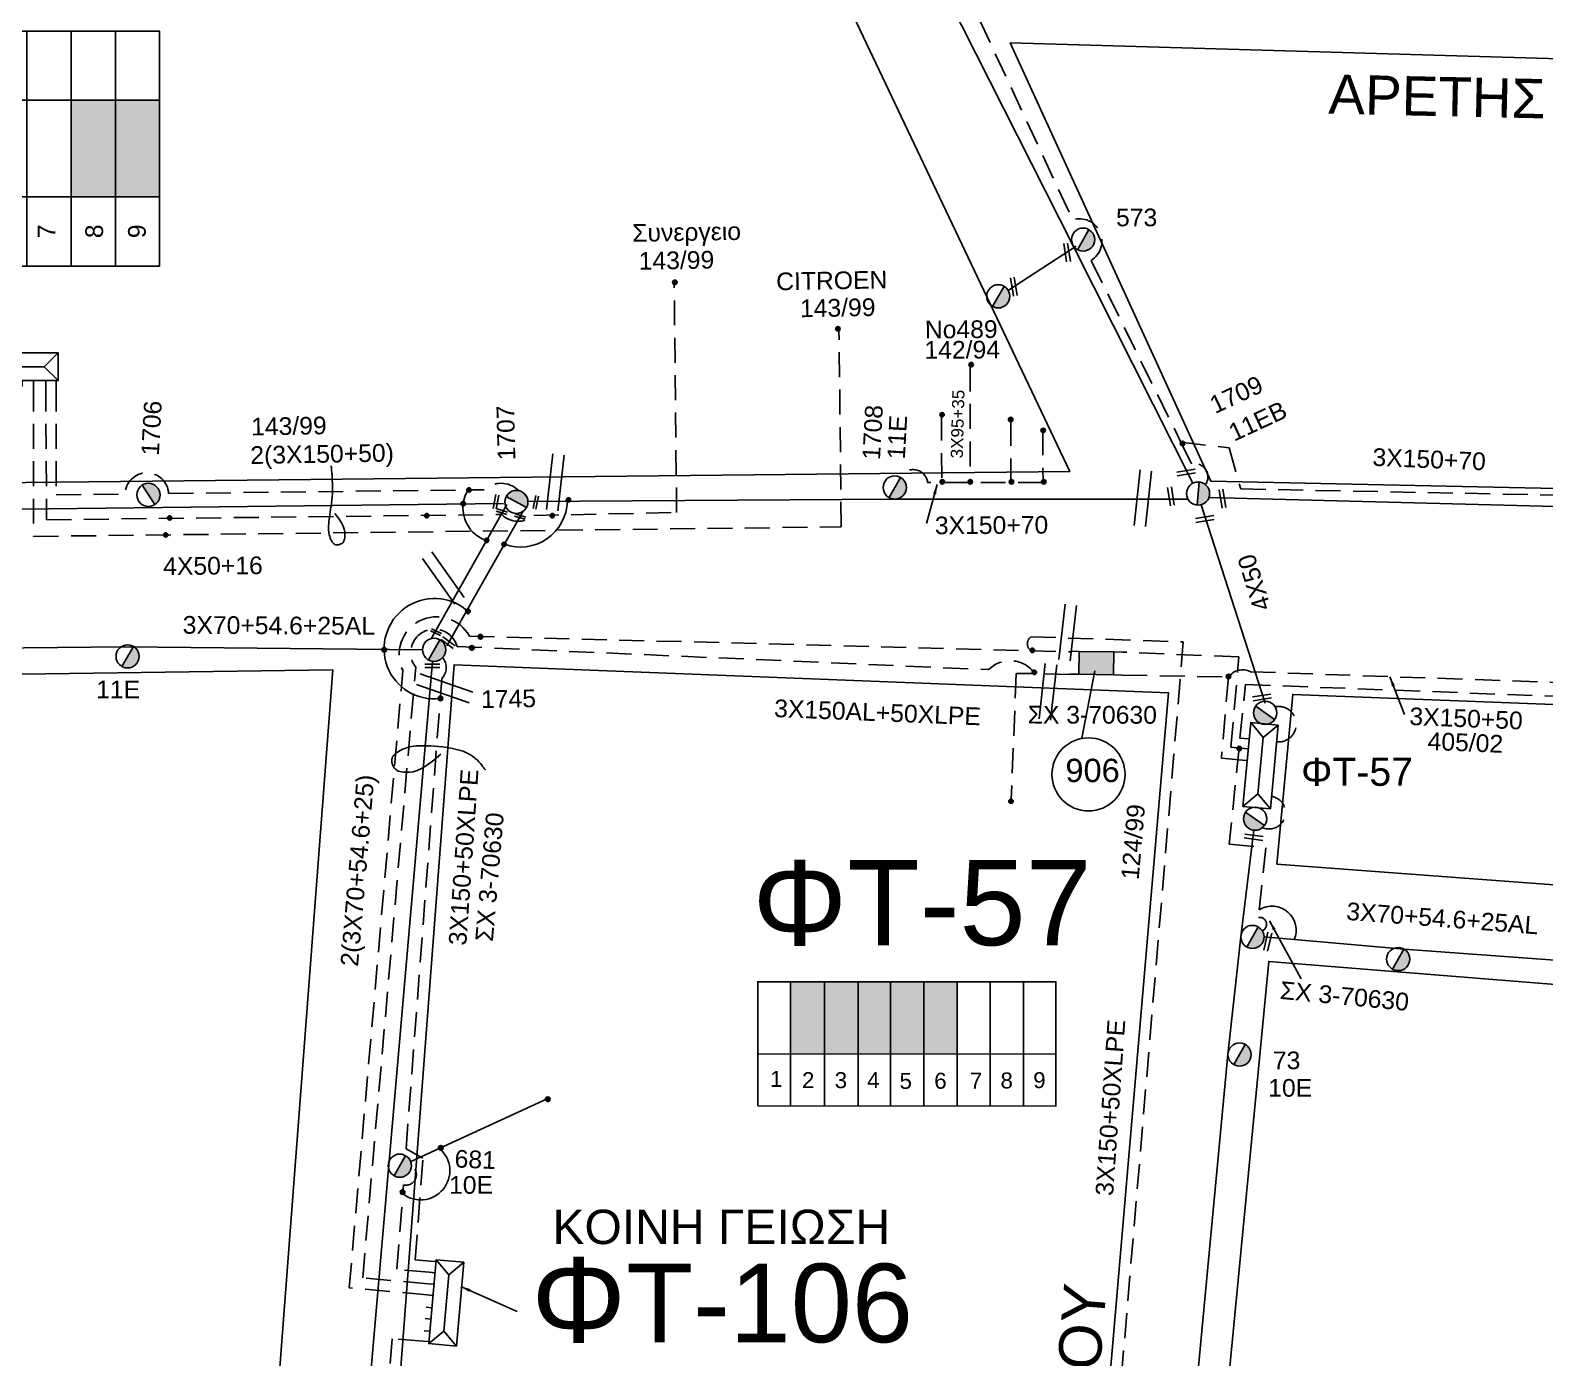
# Model space of a CAD drawing. Header units: millimetres. Extents: x 3156 to 5307, y 1191 to 2273.
# Drawn here: x 3387 to 3541.1, y 1672.9 to 1808 of the extents above; entities that cross this region are included whole.
import ezdxf
from ezdxf.enums import TextEntityAlignment as Align

# ---------------------------------------------------------------- set-up
doc = ezdxf.new("R2010")
doc.units = ezdxf.units.MM
doc.linetypes.add('DASHED', pattern=[19.05, 12.7, -6.35])
for name, color, linetype in [('Link Box 4 Διευθύνσεων', 7, 'Continuous'), ('Pillar OTE', 7, 'Continuous'), ('Άγνωστα', 7, 'Continuous'), ('Ασφαλειοκιβώτια Χ.Τ 9 αναχωρήσεων', 7, 'Continuous'), ('Γυμνά εναέρια ΧΤ και ΦΟΠ (3Φ)   4x50+16AL', 7, 'Continuous'), ('Επιγραφές - Σχήματα', 7, 'Continuous'), ('Καλώδια ΧΤ   3x150+50AL', 7, 'DASHED'), ('Καλώδια ΧΤ   3x150+50CU', 7, 'DASHED'), ('Καλώδια ΧΤ   3x150+70AL', 7, 'DASHED'), ('Καλώδια ΧΤ   3x150AL+50CU', 7, 'DASHED'), ('Καλώδια ΧΤ   3x150AL+50XLPE', 7, 'DASHED'), ('Καλώδια ΧΤ   3x95+35 XLPE', 7, 'DASHED'), ('Μηχανική τομή', 7, 'Continuous'), ('Στύλος ΦΜ', 7, 'Continuous'), ('Στύλος ΦΜ @ 1', 7, 'Continuous'), ('Συνδέσεις', 7, 'Continuous'), ('Συνεστραμμένα ΧΤ   3x70+54.6+25 AL', 7, 'SYN_LINE'), ('Τομή', 7, 'Continuous'), ('Υποσταθμός εναέριος 2 στύλων', 7, 'Continuous'), ('Υποσταθμός πόλεως', 7, 'Continuous'), ('Υπόβαθρο ΔΕΗ', 7, 'Continuous')]:
    doc.layers.add(name, color=color, linetype=linetype)
doc.styles.add('arial', font='arial.ttf')
doc.styles.get("Standard").update_dxf_attribs({"font": 'arial.ttf'})
doc.linetypes.add('SYN_LINE', pattern='A,0.5,-0.0001,["/\\/\\/\\/",Standard,S=0.1,R=0,X=0,Y=-0.05],-0.25', length=0.7501)
doc.dimstyles.new('ISO-25', dxfattribs={"dimtxt": 2.5, "dimasz": 2.5, "dimexe": 1.25, "dimexo": 0.625, "dimtad": 1, "dimtxsty": 'Standard', "dimcen": 2.5, "dimadec": 0, "dimazin": 0, "dimtfac": 1, "dimtmove": 0, "dimatfit": 3, "dimfxl": 1, "dimarcsym": 0})

# ---------------------------------------------------------------- blocks, each defined once
blk = doc.blocks.new('ΥΠΟΣΤΑΘΜΟΣ ΠΟΛΕΩΣ 8 ΑΝΑΧΩΡΗΣΕΩΝ')
at = {"layer": 'Υποσταθμός πόλεως', "linetype": 'Continuous', "ltscale": 40}
for p, q in [((-8.18, -2.82), (-8.18, -4)), ((-5.9, -2.82), (-5.9, -4)), ((-3.55, -2.82), (-3.55, -4)), ((-1.28, -2.82), (-1.28, -4)), ((1.23, -2.82), (1.23, -4)), ((3.56, -2.82), (3.56, -4)), ((6.03, -2.82), (6.03, -4)), ((8.16, -2.82), (8.16, -4))]:
    blk.add_line(p, q, dxfattribs=at)
blk.add_lwpolyline([(-8.57, 2.82), (8.57, 2.82), (8.57, -2.82), (-8.57, -2.82)], close=True, dxfattribs=at)
for points in [[(-5.75, 0), (-8.57, 2.82)], [(5.75, 0), (8.57, 2.82)], [(-8.57, -2.82), (-5.75, 0)], [(-5.75, 0), (5.75, 0)], [(8.57, -2.82), (5.75, 0)]]:
    blk.add_lwpolyline(points, dxfattribs=at)
at = {"layer": 'Υποσταθμός πόλεως', "linetype": 'SYN_LINE', "ltscale": 40, "flags": 1}
for tag, p in [('ΜΕΤΑΣΧΗΜΑΤΙΣΜΟΣ', (9.59, 1.44)), ('ΙΣΧΥΣ', (9.57, -1.35)), ('ΑΡΙΘΜΟΣ', (9.69, -4.07))]:
    blk.add_attdef(tag, p, '', height=1.8, dxfattribs=at)
blk = doc.blocks.new('LINK BOX 4 ΑΝΑΧΩΡΗΣΕΩΝ')
at = {"layer": 'Link Box 4 Διευθύνσεων', "ltscale": 40}
blk.add_hatch(color=256, dxfattribs=at).paths.add_polyline_path([(-3.54, 0), (-3.54, -4.67), (3.54, -4.67), (3.54, 0)])
for p, q in [((-3.54, 0), (-5.33, 0)), ((5.33, 0), (3.54, 0)), ((-3.54, -4.67), (-5.33, -4.67)), ((5.33, -4.67), (3.54, -4.67))]:
    blk.add_line(p, q, dxfattribs=at)
blk.add_lwpolyline([(-3.54, -4.67), (-3.54, 0), (3.54, 0), (3.54, -4.67)], close=True, dxfattribs=at)
blk = doc.blocks.new('ΥΠΑΡΧΩΝ ΤΣΙΜΕΝΤΕΝΙΟΣ ΣΤΥΛΟΣ')
at = {"layer": 'Στύλος ΦΜ'}
blk.add_hatch(color=7, dxfattribs=at).paths.add_polyline_path([(-1.29, -2.28, 0.574793), (2.62, 0, 0.268822), (1.3, 2.27)])
at = {"layer": 'Στύλος ΦΜ', "color": 7}
blk.add_line((-1.29, -2.28), (1.3, 2.27), dxfattribs=at)
blk.add_circle((0, 0), 2.62, dxfattribs=at)
at = {"layer": 'Στύλος ΦΜ', "flags": 4}
for tag, p in [('ΑΡΙΘΜΟΣ', (-4.68, 8.05)), ('ΤΥΠΟΣ', (-4.91, 3.03))]:
    blk.add_attdef(tag, p, '', height=4, dxfattribs=at)
blk = doc.blocks.new('ΥΠΟΣΤΑΘΜΟΣ ΕΝΑΕΡΙΟΣ ΕΠΙ 2 ΣΤΥΛΩΝ')
at = {"layer": 'Υποσταθμός εναέριος 2 στύλων', "linetype": 'Continuous'}
for points in [[(-11.97, -2.11, 0.574793), (-8.45, -0.07, 0.268822), (-9.64, 1.98)], [(9.68, -2.15, 0.574793), (13.19, -0.1, 0.268822), (12.01, 1.95)]]:
    blk.add_hatch(color=256, dxfattribs=at).paths.add_polyline_path(points)
for p, q in [((-11.97, -2.11), (-9.64, 1.98)), ((9.68, -2.15), (12.01, 1.95))]:
    blk.add_line(p, q, dxfattribs=at)
for centre in [(-10.81, -0.07), (10.84, -0.1)]:
    blk.add_circle(centre, 2.36, dxfattribs=at)
at = {"layer": 'Υποσταθμός πόλεως', "linetype": 'Continuous', "ltscale": 40}
blk.add_lwpolyline([(-8.57, 2.82), (8.57, 2.82), (8.57, -2.82), (-8.57, -2.82)], close=True, dxfattribs=at)
for points in [[(-5.75, 0), (-8.57, 2.82)], [(-8.57, -2.82), (-5.75, 0)], [(-5.75, 0), (5.75, 0)], [(5.75, 0), (8.57, 2.82)], [(8.57, -2.82), (5.75, 0)]]:
    blk.add_lwpolyline(points, dxfattribs=at)
at = {"layer": 'Υποσταθμός εναέριος 2 στύλων', "ltscale": 40, "flags": 1}
for tag, p in [('ΜΕΤΑΣΧΗΜΑΤΙΣΜΟΣ', (14.09, 2.51)), ('ΙΣΧΥΣ', (14.07, -0.28)), ('ΑΡΙΘΜΟΣ', (14.19, -3))]:
    blk.add_attdef(tag, p, '', height=1.8, dxfattribs=at)
blk = doc.blocks.new('ΜΗΧΑΝΙΚΗ ΤΟΜΗ')
at = {"layer": 'Μηχανική τομή', "ltscale": 40}
for p, q in [((-1.89, 0.78), (1.89, 0.78)), ((1.89, 0), (-1.89, 0))]:
    blk.add_line(p, q, dxfattribs=at)
blk = doc.blocks.new('_ΣΥΝΔΕΣΗ')
at = {"layer": 'Συνδέσεις', "linetype": 'SYN_LINE', "ltscale": 40}
blk.add_hatch(color=256, dxfattribs=at).paths.add_polyline_path([(0.5, -0.01, 1), (-0.5, -0.01, 1)])
at = {"layer": 'Συνδέσεις'}
blk.add_circle((0, -0.01), 0.5, dxfattribs=at)
blk = doc.blocks.new('ΑΣΦΑΛΕΙΟΚΙΒΩΤΙΟ ΥΠΟΣΤΑΘΜΟΥ 9 ΑΝΑΧΩΡΗΣΕΩΝ')
at = {"layer": 'Ασφαλειοκιβώτια Χ.Τ 9 αναχωρήσεων', "ltscale": 40}
for p, q in [((-23.8, 40.36), (24.02, 40.36)), ((-9.72, 40.36), (-9.72, -40.64)), ((9.94, 40.36), (9.94, -40.64)), ((-23.8, 31.36), (24.02, 31.36)), ((-23.8, 22.36), (24.02, 22.36)), ((-23.8, 13.36), (24.02, 13.36)), ((-23.8, 4.36), (24.02, 4.36)), ((-23.8, -4.64), (24.02, -4.64)), ((-23.8, -13.64), (24.02, -13.64)), ((-23.8, -22.64), (24.02, -22.64)), ((-23.8, -31.64), (24.02, -31.64))]:
    blk.add_line(p, q, dxfattribs=at)
at = {"layer": 'Ασφαλειοκιβώτια Χ.Τ 9 αναχωρήσεων'}
blk.add_lwpolyline([(-23.8, -40.64), (24.02, -40.64), (24.02, 40.36), (-23.8, 40.36)], close=True, dxfattribs=at)
for s, p in [('1', (-18.12, 33.62)), ('2', (-18.12, 25.05)), ('3', (-18.12, 15.98)), ('4', (-18.12, 6.96)), ('5', (-18.12, -2.05)), ('6', (-18.12, -11.19)), ('7', (-18.12, -19.43)), ('8', (-18.12, -29.12)), ('9', (-18.12, -37.81))]:
    blk.add_text(s, height=3.6, dxfattribs=at).set_placement(p)
at = {"layer": 'Ασφαλειοκιβώτια Χ.Τ 9 αναχωρήσεων', "ltscale": 40}
for tag, height, p in [('ΟΝΟΜΑ', 5, (-0.16, 44.31)), ('ΚΕΙΜΕΝΟ 1', 2, (17.06, 35.59)), ('ΚΕΙΜΕΝΟ 2', 2, (17.06, 26.88)), ('ΚΕΙΜΕΝΟ 3', 2, (17.06, 17.69)), ('ΚΕΙΜΕΝΟ 4', 2, (17.06, 8.71)), ('ΚΕΙΜΕΝΟ 5', 2, (17.06, -0.13)), ('ΚΕΙΜΕΝΟ 6', 2, (17.06, -9.05)), ('ΚΕΙΜΕΝΟ 7', 2, (17.06, -18.13)), ('ΚΕΙΜΕΝΟ 8', 2, (17.06, -26.85)), ('ΚΕΙΜΕΝΟ 9', 2, (17.06, -35.99)), ('ΣΧ', 2, (-0.1, -42.64))]:
    blk.add_attdef(tag, text='', height=height, dxfattribs=at).set_placement(p, align=Align.MIDDLE_CENTER)
blk = doc.blocks.new('ΤΟΜΗ')
at = {"layer": 'Τομή', "ltscale": 40}
for p, q in [((-5.68, 0), (5.68, 0)), ((5.68, -2.33), (-5.68, -2.33))]:
    blk.add_line(p, q, dxfattribs=at)

msp = doc.modelspace()

# ---------------------------------------------------------------- hatches: boundary and pattern name
at = {"layer": 'Ασφαλειοκιβώτια Χ.Τ 9 αναχωρήσεων'}
msp.add_hatch(color=1, dxfattribs=at).paths.add_polyline_path([(3395.68, 1800.84), (3391.18, 1800.84), (3391.18, 1791.01), (3395.68, 1791.01)])
at = {"layer": 'Καλώδια ΧΤ   3x150AL+50CU', "linetype": 'DASHED', "ltscale": 0.2}
h = msp.add_hatch(color=2, dxfattribs=at)
h.dxf.hatch_style = 1
h.paths.add_polyline_path([(3400.18, 1800.84), (3395.68, 1800.84), (3395.68, 1791.01), (3400.18, 1791.01)])
h = msp.add_hatch(color=85, dxfattribs=at)
h.dxf.hatch_style = 1
h.paths.add_polyline_path([(3467.82, 1711.13), (3464.38, 1711.13), (3464.38, 1703.77), (3467.82, 1703.76)])
h = msp.add_hatch(color=62, dxfattribs=at)
h.dxf.hatch_style = 1
h.paths.add_polyline_path([(3471.26, 1711.13), (3467.82, 1711.13), (3467.82, 1703.76), (3471.26, 1703.76)])
h = msp.add_hatch(color=1, dxfattribs=at)
h.dxf.hatch_style = 1
h.paths.add_polyline_path([(3474.56, 1711.13), (3471.26, 1711.13), (3471.26, 1703.76), (3474.56, 1703.76)])
h = msp.add_hatch(color=2, dxfattribs=at)
h.dxf.hatch_style = 1
h.paths.add_polyline_path([(3477.94, 1711.13), (3474.56, 1711.13), (3474.56, 1703.76), (3477.94, 1703.75)])
h = msp.add_hatch(color=5, dxfattribs=at)
h.dxf.hatch_style = 1
h.paths.add_polyline_path([(3481.34, 1711.13), (3477.94, 1711.13), (3477.94, 1703.75), (3481.34, 1703.75)])

# ---------------------------------------------------------------- linework, layer by layer
at = {"layer": 'Pillar OTE', "ltscale": 40}
for points in [[(3461.05, 1698.49), (3461.05, 1711.13), (3491.39, 1711.13), (3491.39, 1698.46), (3461.05, 1698.49)], [(3464.38, 1698.49), (3464.38, 1711.13)], [(3467.82, 1698.48), (3467.82, 1711.13)], [(3471.26, 1698.48), (3471.26, 1711.13)], [(3474.56, 1698.48), (3474.56, 1711.13)], [(3477.94, 1698.47), (3477.94, 1711.13)], [(3481.34, 1698.47), (3481.34, 1711.13)], [(3484.68, 1698.47), (3484.68, 1711.13)], [(3488.07, 1698.46), (3488.07, 1711.13)], [(3461.05, 1703.77), (3491.39, 1703.74)]]:
    msp.add_lwpolyline(points, dxfattribs=at)
at = {"layer": 'Άγνωστα', "color": 173, "linetype": 'DASHED', "ltscale": 0.2}
for points in [[(3479.74, 1768.75), (3479.76, 1761.94)], [(3486.81, 1768.2), (3486.81, 1761.94)], [(3490.04, 1767.25), (3490.08, 1761.94)]]:
    msp.add_lwpolyline(points, dxfattribs=at)
at = {"layer": 'Άγνωστα'}
for points in [[(3418, 1758.8), (3418.38, 1758.32), (3418.65, 1757.89), (3418.84, 1757.51), (3418.96, 1757.19), (3419.02, 1756.92), (3419.04, 1756.68), (3419.04, 1756.48), (3419.01, 1756.32), (3418.98, 1756.18), (3418.95, 1756.06), (3418.92, 1755.97), (3418.88, 1755.9), (3418.84, 1755.84), (3418.79, 1755.79), (3418.74, 1755.75), (3418.68, 1755.71), (3418.62, 1755.68), (3418.55, 1755.65), (3418.48, 1755.62), (3418.41, 1755.6), (3418.33, 1755.58), (3418.26, 1755.58), (3418.18, 1755.58), (3418.11, 1755.59), (3418.04, 1755.61), (3417.98, 1755.65), (3417.92, 1755.69), (3417.86, 1755.74), (3417.81, 1755.8), (3417.75, 1755.87), (3417.7, 1755.95), (3417.66, 1756.03), (3417.61, 1756.12), (3417.57, 1756.21), (3417.53, 1756.32), (3417.49, 1756.43), (3417.45, 1756.54), (3417.43, 1756.66), (3417.4, 1756.79), (3417.38, 1756.93), (3417.37, 1757.08), (3417.36, 1757.23), (3417.36, 1757.4), (3417.37, 1757.57), (3417.38, 1757.76), (3417.4, 1757.97), (3417.42, 1758.19), (3417.46, 1758.42), (3417.49, 1758.68), (3417.54, 1758.95), (3417.58, 1759.23), (3417.63, 1759.53), (3417.67, 1759.84), (3417.71, 1760.16), (3417.74, 1760.48), (3417.76, 1760.82), (3417.77, 1761.16), (3417.77, 1761.5), (3417.77, 1761.83), (3417.75, 1762.15), (3417.74, 1762.45), (3417.72, 1762.73), (3417.7, 1762.97), (3417.68, 1763.17), (3417.67, 1763.33), (3417.66, 1763.45), (3417.65, 1763.54), (3417.65, 1763.59), (3417.64, 1763.63), (3417.64, 1763.65), (3417.64, 1763.65), (3417.64, 1763.65), (3417.64, 1763.65), (3417.64, 1763.65), (3417.64, 1763.65), (3417.64, 1763.65), (3417.64, 1763.65), (3417.64, 1763.65), (3417.64, 1763.65), (3417.64, 1763.65)], [(3428.8, 1734.29), (3428.08, 1733.66), (3427.44, 1733.19), (3426.88, 1732.85), (3426.39, 1732.63), (3425.97, 1732.5), (3425.6, 1732.45), (3425.29, 1732.44), (3425.03, 1732.46), (3424.81, 1732.49), (3424.63, 1732.53), (3424.49, 1732.57), (3424.36, 1732.62), (3424.27, 1732.68), (3424.18, 1732.75), (3424.11, 1732.82), (3424.05, 1732.91), (3423.99, 1733), (3423.94, 1733.1), (3423.89, 1733.21), (3423.85, 1733.33), (3423.82, 1733.44), (3423.8, 1733.56), (3423.8, 1733.67), (3423.81, 1733.79), (3423.84, 1733.89), (3423.88, 1734), (3423.94, 1734.1), (3424.02, 1734.19), (3424.11, 1734.28), (3424.21, 1734.37), (3424.32, 1734.46), (3424.45, 1734.54), (3424.58, 1734.62), (3424.72, 1734.7), (3424.88, 1734.78), (3425.04, 1734.84), (3425.22, 1734.91), (3425.41, 1734.97), (3425.61, 1735.02), (3425.82, 1735.06), (3426.05, 1735.1), (3426.29, 1735.13), (3426.54, 1735.14), (3426.82, 1735.15), (3427.12, 1735.15), (3427.44, 1735.15), (3427.78, 1735.13), (3428.15, 1735.1), (3428.55, 1735.07), (3428.97, 1735.02), (3429.4, 1734.96), (3429.83, 1734.89), (3430.25, 1734.81), (3430.67, 1734.7), (3431.06, 1734.58), (3431.41, 1734.43), (3431.74, 1734.27), (3432.02, 1734.08), (3432.27, 1733.89), (3432.48, 1733.7), (3432.67, 1733.51), (3432.82, 1733.33), (3432.95, 1733.17), (3433.05, 1733.03), (3433.13, 1732.92), (3433.19, 1732.84), (3433.24, 1732.78), (3433.26, 1732.75), (3433.28, 1732.72), (3433.29, 1732.71), (3433.29, 1732.71), (3433.29, 1732.7), (3433.29, 1732.7), (3433.29, 1732.7), (3433.29, 1732.7), (3433.29, 1732.7), (3433.29, 1732.7), (3433.29, 1732.7), (3433.29, 1732.7), (3433.29, 1732.7)]]:
    msp.add_lwpolyline(points, dxfattribs=at)
at = {"layer": 'Άγνωστα', "color": 173}
msp.add_lwpolyline([(3437.57, 1760), (3474.99, 1760.25), (3504.81, 1760.25)], dxfattribs=at)
at = {"layer": 'Άγνωστα', "color": 2}
msp.add_lwpolyline([(3512.67, 1739.47), (3506.16, 1759.67)], dxfattribs=at)
at = {"layer": 'Άγνωστα', "color": 62, "linetype": 'SYN_LINE', "ltscale": 15}
msp.add_lwpolyline([(3425.69, 1692.79), (3439.63, 1699.2)], dxfattribs=at)
at = {"layer": 'Γυμνά εναέρια ΧΤ και ΦΟΠ (3Φ)   4x50+16AL', "color": 2, "ltscale": 20}
msp.add_lwpolyline([(3506.96, 1760.41), (3544.79, 1759.44)], dxfattribs=at)
at = {"layer": 'Γυμνά εναέρια ΧΤ και ΦΟΠ (3Φ)   4x50+16AL', "color": 1, "linetype": 'Continuous', "ltscale": 0.2}
msp.add_lwpolyline([(3232.62, 1757.42), (3435.17, 1759.81)], dxfattribs=at)
at = {"layer": 'Γυμνά εναέρια ΧΤ και ΦΟΠ (3Φ)   4x50+16AL', "color": 62, "ltscale": 40}
msp.add_lwpolyline([(3511.54, 1726.54), (3510.2, 1715.68), (3508.89, 1703.71), (3504.93, 1661.86), (3501.77, 1625.57), (3501.74, 1625.27)], dxfattribs=at)
at = {"layer": 'Επιγραφές - Σχήματα', "linetype": 'Continuous', "ltscale": 0.2}
msp.add_circle((3494.7, 1732.23), 3.72, dxfattribs=at)
at = {"layer": 'Επιγραφές - Σχήματα', "color": 0, "linetype": 'Continuous', "ltscale": 0.2}
for centre, radius, start, end in [((3434.55, 1759.36), 3.51, 147.7685, 250.0463), ((3436.89, 1760.15), 4.78, 250.0887, 358.466), ((3428.13, 1745.02), 5.11, 49.4136, 276.1785)]:
    msp.add_arc(centre, radius, start, end, dxfattribs=at)
at = {"layer": 'Καλώδια ΧΤ   3x150+50AL', "color": 30, "ltscale": 0.2}
for points in [[(3412.14, 1916.29, 0.741848), (3415.87, 1915.31), (3422.95, 1913.44), (3430.35, 1897.85), (3442.59, 1897.15), (3452.24, 1876.27, -0.788459), (3454.17, 1872.34), (3465.44, 1848.06, -0.931949), (3467.08, 1844.55), (3478.86, 1819.23, -0.518822), (3480.39, 1815.95), (3493.09, 1788.67, -0.890643), (3494.97, 1784.55), (3504.1, 1766.05), (3509.01, 1765.47), (3510.19, 1761.29), (3543.02, 1760.64, 1.328463), (3549.09, 1760.45), (3565.63, 1760.1), (3566.74, 1769.5), (3574.66, 1776.11)], [(3504.1, 1766.05), (3505.19, 1763.83, -0.690042), (3506.6, 1761.72)]]:
    msp.add_lwpolyline(points, format="xyb", dxfattribs=at)
at = {"layer": 'Καλώδια ΧΤ   3x150+50AL', "color": 133, "ltscale": 0.2}
msp.add_lwpolyline([(3488.83, 1744.82, -0.488125), (3488.83, 1746.23), (3504.35, 1745.72), (3497.02, 1658.66), (3480.54, 1659.86)], format="xyb", dxfattribs=at)
at = {"layer": 'Καλώδια ΧΤ   3x150+50AL', "color": 2, "ltscale": 0.2}
msp.add_lwpolyline([(3492.82, 1742.38), (3489.23, 1742.51), (3487.34, 1742.51), (3486.83, 1729.67)], dxfattribs=at)
at = {"layer": 'Καλώδια ΧΤ   3x150+50AL', "color": 2, "linetype": 'DASHED', "ltscale": 0.2}
msp.add_arc((3514.03, 1737.34), 1.81, 267.3412, 99.8154, dxfattribs=at)
at = {"layer": 'Καλώδια ΧΤ   3x150+50AL', "color": 62, "linetype": 'DASHED', "ltscale": 0.2}
msp.add_arc((3513.07, 1728.34), 1.67, 247.2742, 81.8168, dxfattribs=at)
at = {"layer": 'Καλώδια ΧΤ   3x150+50AL', "color": 0, "linetype": 'Continuous', "ltscale": 0.2}
for centre, radius, start, end in [((3513.38, 1716.36), 2.45, 336.6341, 121.4325), ((3426.74, 1691.89), 2.97, 230.4635, 49.5313)]:
    msp.add_arc(centre, radius, start, end, dxfattribs=at)
at = {"layer": 'Καλώδια ΧΤ   3x150+50CU', "linetype": 'Continuous', "ltscale": 0.2}
msp.add_line((3494.02, 1735.93), (3495.33, 1742.77), dxfattribs=at)
at = {"layer": 'Καλώδια ΧΤ   3x150+50CU', "color": 5, "ltscale": 0.2}
msp.add_lwpolyline([(3510.9, 1734.84), (3509.18, 1735), (3510.01, 1744.18), (3498.18, 1744.67)], dxfattribs=at)
at = {"layer": 'Καλώδια ΧΤ   3x150+50CU', "color": 85, "ltscale": 0.2}
msp.add_lwpolyline([(3498.14, 1742.34), (3508.94, 1742.13), (3508.22, 1733.88), (3510.85, 1733.65)], dxfattribs=at)
msp.add_lwpolyline([(3508.94, 1742.13, -0.370209), (3511.19, 1742.68), (3565.49, 1740.76), (3566.79, 1741.75)], format="xyb", dxfattribs=at)
at = {"layer": 'Καλώδια ΧΤ   3x150+50CU', "color": 5, "ltscale": 0.2}
msp.add_lwpolyline([(3510.04, 1734.92), (3509.01, 1725.14), (3512.74, 1724.75), (3512, 1717.67, -0.885523), (3512.38, 1716.31)], format="xyb", dxfattribs=at)
at = {"layer": 'Καλώδια ΧΤ   3x150+70AL', "color": 173, "ltscale": 0.2}
msp.add_lwpolyline([(3490.08, 1761.94), (3478.33, 1761.94, 0.749301), (3475.58, 1762.45, 1.451904)], format="xyb", dxfattribs=at)
at = {"layer": 'Καλώδια ΧΤ   3x150+70AL', "color": 1, "ltscale": 0.2}
msp.add_lwpolyline([(3511.06, 1735.86), (3510.11, 1735.93), (3510.67, 1741.38), (3559.54, 1739.51)], dxfattribs=at)
at = {"layer": 'Καλώδια ΧΤ   3x150AL+50CU', "color": 2, "linetype": 'DASHED', "ltscale": 0.2}
for points in [[(3388.59, 1771.72), (3388.67, 1758.14), (3435, 1758.68, 0.39245), (3438.25, 1758.58), (3452.79, 1758.89), (3452.54, 1782.36)], [(3427.51, 1680.38), (3420.84, 1680.98), (3426.24, 1743.14, -1.218764), (3430.44, 1745.25)]]:
    msp.add_lwpolyline(points, format="xyb", dxfattribs=at)
at = {"layer": 'Καλώδια ΧΤ   3x150AL+50CU', "color": 30, "linetype": 'DASHED', "ltscale": 0.2}
msp.add_lwpolyline([(3387.36, 1771.72), (3387.36, 1756.45), (3469.54, 1757.42), (3469.31, 1777.38)], dxfattribs=at)
at = {"layer": 'Καλώδια ΧΤ   3x150AL+50CU', "color": 1, "linetype": 'DASHED', "ltscale": 0.2}
msp.add_lwpolyline([(3389.65, 1771.72), (3389.65, 1760.68), (3396.66, 1760.77, -0.961447), (3401.09, 1760.82), (3433.21, 1761.2, -0.391657), (3436.66, 1761.17)], format="xyb", dxfattribs=at)
at = {"layer": 'Καλώδια ΧΤ   3x150AL+50CU', "color": 133, "linetype": 'DASHED', "ltscale": 0.2}
msp.add_lwpolyline([(3427.41, 1679.25), (3419.47, 1679.96), (3424.93, 1742.81, -0.971266), (3431.71, 1746.3)], format="xyb", dxfattribs=at)
at = {"layer": 'Καλώδια ΧΤ   3x150AL+50CU', "color": 173, "linetype": 'DASHED', "ltscale": 0.2}
msp.add_lwpolyline([(3427.72, 1682.68), (3426.19, 1682.82), (3426.97, 1693.18), (3425.26, 1694.11), (3428.88, 1741.95, 0.371283), (3428.98, 1744.13)], format="xyb", dxfattribs=at)
at = {"layer": 'Καλώδια ΧΤ   3x150AL+50CU', "color": 62, "linetype": 'DASHED', "ltscale": 0.2}
msp.add_lwpolyline([(3427.62, 1681.55), (3424.33, 1681.85), (3424.98, 1690.45, 0.855102), (3425.8, 1692.4)], format="xyb", dxfattribs=at)
at = {"layer": 'Καλώδια ΧΤ   3x150AL+50CU', "color": 6, "linetype": 'DASHED', "ltscale": 0.2}
msp.add_lwpolyline([(3426.99, 1674.55), (3423.83, 1674.79), (3421.65, 1645.96, -0.767942), (3421.61, 1643.11)], format="xyb", dxfattribs=at)
at = {"layer": 'Καλώδια ΧΤ   3x150AL+50XLPE', "color": 133, "ltscale": 0.2}
msp.add_lwpolyline([(3431.71, 1746.3), (3492.82, 1744.71)], dxfattribs=at)
at = {"layer": 'Καλώδια ΧΤ   3x150AL+50XLPE', "color": 2, "ltscale": 0.2}
msp.add_lwpolyline([(3430.44, 1745.25), (3484.54, 1742.89, -0.463726), (3489.23, 1742.51)], format="xyb", dxfattribs=at)
at = {"layer": 'Καλώδια ΧΤ   3x95+35 XLPE', "color": 173, "ltscale": 0.2}
msp.add_lwpolyline([(3482.65, 1773.74), (3482.65, 1761.94)], dxfattribs=at)
at = {"layer": 'Συνεστραμμένα ΧΤ   3x70+54.6+25 AL', "color": 6, "ltscale": 20}
msp.add_lwpolyline([(3439.19, 1899.78), (3465.07, 1845.85), (3477.52, 1816.9), (3493.19, 1785.97), (3505.32, 1761.86)], dxfattribs=at)
at = {"layer": 'Συνεστραμμένα ΧΤ   3x70+54.6+25 AL', "color": 6, "ltscale": 10}
msp.add_lwpolyline([(3486.56, 1781.53), (3493.46, 1786.01)], dxfattribs=at)
at = {"layer": 'Συνεστραμμένα ΧΤ   3x70+54.6+25 AL', "color": 1, "ltscale": 15}
msp.add_lwpolyline([(3427.82, 1746.04), (3435.51, 1759.7)], dxfattribs=at)
at = {"layer": 'Συνεστραμμένα ΧΤ   3x70+54.6+25 AL', "color": 173, "ltscale": 15}
msp.add_lwpolyline([(3437.22, 1759.08), (3429.41, 1745.33)], dxfattribs=at)
at = {"layer": 'Συνεστραμμένα ΧΤ   3x70+54.6+25 AL', "color": 173, "ltscale": 20}
msp.add_lwpolyline([(3426.93, 1744.91), (3396.65, 1745.21), (3362.46, 1744.88), (3335.76, 1744.33), (3311.59, 1743.18)], dxfattribs=at)
at = {"layer": 'Συνεστραμμένα ΧΤ   3x70+54.6+25 AL', "color": 6, "linetype": 'SYN_LINE', "ltscale": 20}
msp.add_lwpolyline([(3427.95, 1743.7), (3421.53, 1669.8), (3419.58, 1643.47), (3416.12, 1600.87), (3414.68, 1565.69)], dxfattribs=at)
at = {"layer": 'Συνεστραμμένα ΧΤ   3x70+54.6+25 AL', "color": 5, "ltscale": 20}
msp.add_lwpolyline([(3512.55, 1715.68), (3526.81, 1714.45), (3556.08, 1712.29), (3584.94, 1710.07), (3612.7, 1706.4)], dxfattribs=at)
at = {"layer": 'Υπόβαθρο ΔΕΗ'}
for points in [[(3239.53, 1911.05), (3341.11, 1934.34), (3421.59, 1913), (3492.8, 1763.07), (3238.41, 1760.37)], [(3585.78, 1803.81), (3486.73, 1806.7), (3507.15, 1762.06), (3583.87, 1760.43), (3585.78, 1803.81)], [(3487.96, 1566.57), (3502.85, 1740.53), (3430.15, 1743.39), (3416.66, 1565.48), (3440.23, 1563.95)], [(3237.79, 1738.54), (3315.47, 1741.45), (3417.8, 1742.86), (3400.68, 1517.31), (3330.92, 1468.84), (3297.06, 1517.57)], [(3513.86, 1723.09), (3515.48, 1740.37), (3619.01, 1736.4), (3614.38, 1715.6), (3513.86, 1723.09)], [(3578.48, 1559.42), (3498.92, 1566.17), (3513.04, 1713.19), (3611.51, 1705.27), (3606.97, 1683.14), (3549.36, 1693.27)]]:
    msp.add_lwpolyline(points, dxfattribs=at)

# ---------------------------------------------------------------- block references
at = {"layer": 'Link Box 4 Διευθύνσεων', "xscale": 0.4999999999999999, "yscale": 0.4999999999999999, "zscale": 0.4999999999999999, "rotation": 358.9196906630204}
msp.add_blockref('LINK BOX 4 ΑΝΑΧΩΡΗΣΕΩΝ', (3495.52, 1744.72), dxfattribs=at)
at = {"layer": 'Ασφαλειοκιβώτια Χ.Τ 9 αναχωρήσεων', "xscale": 0.5, "yscale": 0.5, "zscale": 0.5, "rotation": 90}
msp.add_blockref('ΑΣΦΑΛΕΙΟΚΙΒΩΤΙΟ ΥΠΟΣΤΑΘΜΟΥ 9 ΑΝΑΧΩΡΗΣΕΩΝ', (3379.86, 1795.87), dxfattribs=at)
at = {"layer": 'Μηχανική τομή'}
for p, xscale, yscale, zscale, rotation in [((3492.71, 1785.38), 0.49999999999918, 0.49999999999918, 0.49999999999918, 99.0448082624239), ((3487.29, 1781.9), 0.49999999999918, 0.49999999999918, 0.49999999999918, 99.0448082624239), ((3504.67, 1762.76), 0.4999999999994045, 0.4999999999994045, 0.4999999999994045, 9.044808262419789), ((3503.28, 1760.57), 0.49999999999918, 0.49999999999918, 0.49999999999918, 99.0448082624239), ((3434.55, 1759.95), 0.3772915033516976, 0.3772915033516976, 0.3772915033516976, 78.7974337180898), ((3438.59, 1759.89), 0.3585643125568763, 0.3585643125568763, 0.3585643125568763, 78.7974337180898), ((3508.53, 1760.33), 0.49999999999918, 0.49999999999918, 0.49999999999918, 99.0448082624239), ((3435.04, 1759.09), 0.3065868520224666, 0.3065868520224666, 0.3065868520224666, 162.8821751156765), ((3436.9, 1758.58), 0.2933666480102454, 0.2933666480102454, 0.2933666480102454, 162.8821751156765), ((3506.57, 1758.03), 0.4999999999994045, 0.4999999999994045, 0.4999999999994045, 9.044808262419789), ((3428.35, 1746.81), 0.3004644419840026, 0.3004644419840026, 0.3004644419840026, 156.1331343316), ((3429.62, 1745.76), 0.4078702838145135, 0.4078702838145135, 0.4078702838145135, 143.1447839341539), ((3427.92, 1743.44), 0.4078702838145135, 0.4078702838145135, 0.4078702838145135, 180.2231870678671), ((3512.38, 1739.87), 0.4999999999994045, 0.4999999999994045, 0.4999999999994045, 9.04480826241979), ((3511.49, 1725.64), 0.4999999999994044, 0.4999999999994044, 0.4999999999994044, 351.8553200191978), ((3512.75, 1715.24), 0.4999999999994649, 0.4999999999994649, 0.4999999999994649, 256.816984588733)]:
    msp.add_blockref('ΜΗΧΑΝΙΚΗ ΤΟΜΗ', p, dxfattribs=dict(at, xscale=xscale, yscale=yscale, zscale=zscale, rotation=rotation))
at = {"layer": 'Στύλος ΦΜ @ 1', "ltscale": 40}
ref = msp.add_blockref('ΥΠΑΡΧΩΝ ΤΣΙΜΕΝΤΕΝΙΟΣ ΣΤΥΛΟΣ', (3494.15, 1786.66), dxfattribs=dict(at, xscale=0.4499999999998181, yscale=0.4499999999998181, zscale=0.4499999999998181))
ref.add_attrib('ΤΥΠΟΣ', '573', (3497.5, 1788.02), dxfattribs={"layer": '', "height": 1.8, "flags": 4})
at = {"layer": 'Στύλος ΦΜ @ 1', "ltscale": 40, "xscale": 0.4499999999998181, "yscale": 0.4499999999998181, "zscale": 0.4499999999998181}
for p in [(3485.52, 1780.89), (3474.99, 1761.43), (3428.11, 1744.91), (3511.38, 1715.68), (3526.22, 1713.43)]:
    msp.add_blockref('ΥΠΑΡΧΩΝ ΤΣΙΜΕΝΤΕΝΙΟΣ ΣΤΥΛΟΣ', p, dxfattribs=at)
at = {"layer": 'Στύλος ΦΜ @ 1', "ltscale": 40}
ref = msp.add_blockref('ΥΠΑΡΧΩΝ ΤΣΙΜΕΝΤΕΝΙΟΣ ΣΤΥΛΟΣ', (3505.85, 1760.81), dxfattribs=dict(at, xscale=0.4499999999998326, yscale=0.4499999999998326, zscale=0.4499999999998326, rotation=24.94513719749038))
ref.add_attrib('ΤΥΠΟΣ', '1709', (3507.58, 1768.9), dxfattribs={"layer": '', "height": 1.8, "rotation": 24.9451, "flags": 4})
ref.add_attrib('ΑΡΙΘΜΟΣ', '11EB', (3509.51, 1766.08), dxfattribs={"layer": '', "height": 1.8, "rotation": 24.9451, "flags": 4})
ref = msp.add_blockref('ΥΠΑΡΧΩΝ ΤΣΙΜΕΝΤΕΝΙΟΣ ΣΤΥΛΟΣ', (3436.48, 1759.96), dxfattribs=dict(at, xscale=0.4499999999997822, yscale=0.4499999999997822, zscale=0.4499999999997822, rotation=91.35118973479932))
ref.add_attrib('ΤΥΠΟΣ', '1707', (3436.38, 1764.21), dxfattribs={"layer": '', "height": 1.8, "rotation": 91.3512, "flags": 4})
at = {"layer": 'Στύλος ΦΜ @ 1', "ltscale": 40, "xscale": 0.4499999999998366, "yscale": 0.4499999999998366, "zscale": 0.4499999999998366, "rotation": 63.49094784365793}
msp.add_blockref('ΥΠΑΡΧΩΝ ΤΣΙΜΕΝΤΕΝΙΟΣ ΣΤΥΛΟΣ', (3399.04, 1760.68), dxfattribs=at)
at = {"layer": 'Στύλος ΦΜ @ 1', "ltscale": 40}
ref = msp.add_blockref('ΥΠΑΡΧΩΝ ΤΣΙΜΕΝΤΕΝΙΟΣ ΣΤΥΛΟΣ', (3396.92, 1744.24), dxfattribs=dict(at, xscale=0.4499999999998181, yscale=0.4499999999998181, zscale=0.4499999999998181))
ref.add_attrib('ΤΥΠΟΣ', '11E', (3393.72, 1739.98), dxfattribs={"layer": '', "height": 1.8, "flags": 4})
ref = msp.add_blockref('ΥΠΑΡΧΩΝ ΤΣΙΜΕΝΤΕΝΙΟΣ ΣΤΥΛΟΣ', (3510.07, 1703.71), dxfattribs=dict(at, xscale=0.4499999999998181, yscale=0.4499999999998181, zscale=0.4499999999998181))
ref.add_attrib('ΤΥΠΟΣ', '73', (3513.46, 1702.22), dxfattribs={"layer": '', "height": 1.8, "flags": 4})
ref.add_attrib('ΑΡΙΘΜΟΣ', '10E', (3512.99, 1699.42), dxfattribs={"layer": '', "height": 1.8, "flags": 4})
ref = msp.add_blockref('ΥΠΑΡΧΩΝ ΤΣΙΜΕΝΤΕΝΙΟΣ ΣΤΥΛΟΣ', (3424.62, 1692.4), dxfattribs=dict(at, xscale=0.4499999999998181, yscale=0.4499999999998181, zscale=0.4499999999998181))
ref.add_attrib('ΤΥΠΟΣ', '10E', (3429.63, 1689.54), dxfattribs={"layer": '', "height": 1.8, "flags": 4})
at = {"layer": 'Συνδέσεις'}
for p, xscale, yscale, zscale in [((3452.61, 1782.32), 0.4499999999998181, 0.4499999999998181, 0.4499999999998181), ((3469.2, 1777.59), 0.4499999999998181, 0.4499999999998181, 0.4499999999998181), ((3482.76, 1773.94), 0.4499999999998181, 0.4499999999998181, 0.4499999999998181), ((3479.8, 1768.84), 0.4499999999998181, 0.4499999999998181, 0.4499999999998181), ((3486.78, 1768.36), 0.4499999999998181, 0.4499999999998181, 0.4499999999998181), ((3490.09, 1767.25), 0.4499999999998181, 0.4499999999998181, 0.4499999999998181), ((3504.27, 1765.91), 0.4499999999998181, 0.4499999999998181, 0.4499999999998181), ((3479.82, 1762.01), 0.4499999999998181, 0.4499999999998181, 0.4499999999998181), ((3482.67, 1762.01), 0.4499999999998181, 0.4499999999998181, 0.4499999999998181), ((3486.86, 1762.01), 0.4499999999998181, 0.4499999999998181, 0.4499999999998181), ((3490.15, 1762.01), 0.4499999999998181, 0.4499999999998181, 0.4499999999998181), ((3431.07, 1759.79), 0.4499999999998181, 0.4499999999998181, 0.4499999999998181), ((3431.66, 1761.19), 0.4499999999998181, 0.4499999999998181, 0.4499999999998181), ((3441.78, 1760.17), 0.4499999999998181, 0.4499999999998181, 0.4499999999998181), ((3401.19, 1758.34), 0.4499999999998181, 0.4499999999998181, 0.4499999999998181), ((3427.35, 1758.57), 0.4499999999998181, 0.4499999999998181, 0.4499999999998181), ((3440.13, 1758.57), 0.4499999999998181, 0.4499999999998181, 0.4499999999998181), ((3400.8, 1756.61), 0.4499999999998181, 0.4499999999998181, 0.4499999999998181), ((3433.45, 1756.05), 0.4499999999998181, 0.4499999999998181, 0.4499999999998181), ((3435.22, 1755.64), 0.4499999999998181, 0.4499999999998181, 0.4499999999998181), ((3431.55, 1748.83), 0.4777242751394019, 0.4777242751394019, 0.4777242751394019), ((3432.83, 1746.25), 0.4777242751394019, 0.4777242751394019, 0.4777242751394019), ((3423.03, 1744.92), 0.4777242751394019, 0.4777242751394019, 0.4777242751394019), ((3431.94, 1745.1), 0.4777242751394019, 0.4777242751394019, 0.4777242751394019), ((3488.98, 1744.86), 0.4499999999998181, 0.4499999999998181, 0.4499999999998181), ((3489.19, 1742.62), 0.4499999999998181, 0.4499999999998181, 0.4499999999998181), ((3508.95, 1742.2), 0.4499999999998181, 0.4499999999998181, 0.4499999999998181), ((3428.75, 1739.96), 0.4777242751394019, 0.4777242751394019, 0.4777242751394019), ((3510.04, 1734.87), 0.4499999999998181, 0.4499999999998181, 0.4499999999998181), ((3486.81, 1729.5), 0.4499999999998181, 0.4499999999998181, 0.4499999999998181), ((3439.67, 1699.17), 0.4777242751394019, 0.4777242751394019, 0.4777242751394019), ((3428.79, 1694.22), 0.4777242751394019, 0.4777242751394019, 0.4777242751394019), ((3424.9, 1689.72), 0.4777242751394019, 0.4777242751394019, 0.4777242751394019)]:
    msp.add_blockref('_ΣΥΝΔΕΣΗ', p, dxfattribs=dict(at, xscale=xscale, yscale=yscale, zscale=zscale))
at = {"layer": 'Τομή'}
for p, xscale, yscale, zscale, rotation in [((3439.86, 1762.02), 0.4999999999998099, 0.4999999999998099, 0.4999999999998099, 83.6291782688151), ((3499.65, 1760.4), 0.4999999999998098, 0.4999999999998098, 0.4999999999998098, 83.6291782688151), ((3429.52, 1752.56), 0.49999999999981, 0.49999999999981, 0.49999999999981, 305.4967019313816), ((3492, 1746.73), 0.4999999999998098, 0.4999999999998098, 0.4999999999998098, 83.6291782688151), ((3489.99, 1740.7), 0.4999999999998098, 0.4999999999998098, 0.4999999999998098, 83.6291782688151), ((3428.99, 1740.44), 0.49999999999981, 0.49999999999981, 0.49999999999981, 160.7611828743956)]:
    msp.add_blockref('ΤΟΜΗ', p, dxfattribs=dict(at, xscale=xscale, yscale=yscale, zscale=zscale, rotation=rotation))
at = {"layer": 'Υποσταθμός εναέριος 2 στύλων', "xscale": 0.5000000000000007, "yscale": 0.5000000000000007, "zscale": 0.5000000000000007, "rotation": 264.6620448632127}
msp.add_blockref('ΥΠΟΣΤΑΘΜΟΣ ΕΝΑΕΡΙΟΣ ΕΠΙ 2 ΣΤΥΛΩΝ', (3512.21, 1733.11), dxfattribs=at)
at = {"layer": 'Υποσταθμός πόλεως', "xscale": 0.5, "yscale": 0.5, "zscale": 0.5}
msp.add_blockref('ΥΠΟΣΤΑΘΜΟΣ ΠΟΛΕΩΣ 8 ΑΝΑΧΩΡΗΣΕΩΝ', (3385.57, 1773.72), dxfattribs=at)
at = {"layer": 'Υποσταθμός πόλεως', "xscale": 0.500000000000146, "yscale": 0.500000000000146, "zscale": 0.500000000000146, "rotation": 264.8849858694858}
msp.add_blockref('ΥΠΟΣΤΑΘΜΟΣ ΠΟΛΕΩΣ 8 ΑΝΑΧΩΡΗΣΕΩΝ', (3429.35, 1678.43), dxfattribs=at)

# ---------------------------------------------------------------- texts
at = {"ltscale": 40, "insert": (3529.25, 1736.53), "char_height": 1.8, "width": 43.5158, "attachment_point": 1, "rotation": 357.6856, "style": 'arial'}
msp.add_mtext('405/02', dxfattribs=at)
at = {"ltscale": 30, "char_height": 1.63, "width": 11.2573, "attachment_point": 1}
for s, insert in [('1', (3462.3, 1702.05)), ('2', (3465.54, 1701.92)), ('3', (3468.87, 1701.92)), ('4', (3472.17, 1701.92)), ('5', (3475.47, 1701.84)), ('6', (3479, 1701.86)), ('7', (3482.62, 1701.86)), ('8', (3485.74, 1701.89)), ('9', (3489.07, 1701.92))]:
    msp.add_mtext(s, dxfattribs=dict(at, insert=insert))
at = {"layer": 'Άγνωστα', "ltscale": 40, "attachment_point": 1, "style": 'arial'}
for s, insert, char_height, width, rotation in [('Συνεργειο', (3448.25, 1788.24), 1.8, 43.5158, 1.0222), ('143/99', (3448.91, 1785.39), 1.8, 43.5158, 1.0222), ('CITROEN', (3462.9, 1783.3), 1.8, 43.5158, 1.0222), ('143/99', (3465.32, 1780.56), 1.8, 43.5158, 1.0222), ('Νο489', (3478.04, 1778.41), 1.8, 42.482, 0.3471), ('142/94', (3478, 1776.33), 1.8, 42.5678, 0.3471), ('3X95+35', (3480.67, 1764.41), 1.241, 29.9934, 88.57), ('1706', (3398.3, 1764.73), 1.8, 43.5158, 86.8548), ('1708', (3471.68, 1764.3), 1.8, 43.5158, 86.8548), ('143/99', (3409.47, 1768.52), 1.8, 43.5158, 1.0222), ('11Ε', (3474.21, 1764.36), 1.8, 43.5158, 86.8548), ('2(3X150+50)', (3409.39, 1765.62), 1.8, 43.5158, 1.0222), ('3X150+70', (3523.64, 1765.44), 1.8, 43.5158, 357.6856), ('3X150+70', (3479.06, 1758.47), 1.8, 43.5158, 0.3471), ('4X50+16', (3400.53, 1754.32), 1.8, 43.5158, 0.5464), ('4X50', (3511.56, 1748.67), 1.8, 43.5158, 107.2285), ('1745', (3432.87, 1740.78), 1.8, 43.5158, 1.0222), ('3X150+50', (3527.4, 1739.06), 1.8, 43.5158, 357.6856), ('3X150+50XLPE', (3429.58, 1714.9), 1.8, 43.5158, 86.0018), ('2(3X70+54.6+25)', (3418.57, 1712.78), 1.8, 43.5158, 85.0733), ('3X150+50XLPE', (3495.4, 1689.41), 1.8, 43.5158, 86.0018), ('681', (3430.24, 1694.02), 1.8, 43.5158, 357.6856)]:
    msp.add_mtext(s, dxfattribs=dict(at, insert=insert, char_height=char_height, width=width, rotation=rotation))
at = {"layer": 'Επιγραφές - Σχήματα', "color": 190, "insert": (3440.15, 1687.92), "char_height": 3.5, "width": 35.1311, "attachment_point": 1}
msp.add_mtext('KOINH ΓΕΙΩΣΗ', dxfattribs=at)
at = {"layer": 'Καλώδια ΧΤ   3x150AL+50XLPE', "ltscale": 0.2, "char_height": 1.8, "width": 43.5158, "attachment_point": 1, "style": 'arial'}
for s, insert, rotation in [('3X150AL+50XLPE', (3462.76, 1739.87), 357.6856), ('ΣΧ 3-70630', (3488.51, 1739.21), 359.887), ('124/99', (3498.01, 1721.6), 85.081), ('ΣΧ 3-70630', (3432.29, 1715.31), 85.081), ('ΣΧ 3-70630', (3514.29, 1711.18), 354.6073)]:
    msp.add_mtext(s, dxfattribs=dict(at, insert=insert, rotation=rotation))
at = {"layer": 'Συνεστραμμένα ΧΤ   3x70+54.6+25 AL', "ltscale": 20, "char_height": 1.8, "width": 43.5158, "attachment_point": 1, "style": 'arial'}
for insert, rotation in [((3402.53, 1748.35), 359.6905), ((3521.02, 1719.22), 355.6656)]:
    msp.add_mtext('3X70+54.6+25AL', dxfattribs=dict(at, insert=insert, rotation=rotation))
at = {"layer": 'Υπόβαθρο ΔΕΗ', "char_height": 4, "width": 25.6049, "attachment_point": 1, "style": 'arial'}
for s, insert, rotation in [('APETHΣ', (3519.17, 1803.48), 358.7479), ('{\\H1.083x;AΓ.ΠAYΛOY}', (3489.51, 1646.37), 85.4475)]:
    msp.add_mtext(s, dxfattribs=dict(at, insert=insert, rotation=rotation))
at = {"layer": 'Υπόβαθρο ΔΕΗ', "attachment_point": 1, "style": 'arial'}
for s, insert, char_height, width in [('{\\H1.083x;906}', (3492.35, 1733.82), 2.1899, 25.2088), ('{\\H1.083x; ΦT-57}', (3515.23, 1733.92), 2.6358, 30.3427), ('{\\H1.083x; ΦT-57}', (3457.13, 1723.5), 8, 92.0926), ('{\\H1.083x;Φ}T-106', (3437.99, 1683.09), 8, 92.0926)]:
    msp.add_mtext(s, dxfattribs=dict(at, insert=insert, char_height=char_height, width=width))

# ---------------------------------------------------------------- leaders
at = {"layer": 'Επιγραφές - Σχήματα', "ltscale": 40}
for points in [[(3479.3, 1761.73), (3478.22, 1757.75)], [(3525.37, 1742.17), (3526.86, 1738.31)], [(3513.13, 1717.31), (3516.33, 1711.43)], [(3430.82, 1680.1), (3436.57, 1677.57)]]:
    msp.add_leader(points, dimstyle='ISO-25', override={"dimasz": 1, "dimtad": 0}, dxfattribs=at)

doc.saveas('drawing.dxf')
